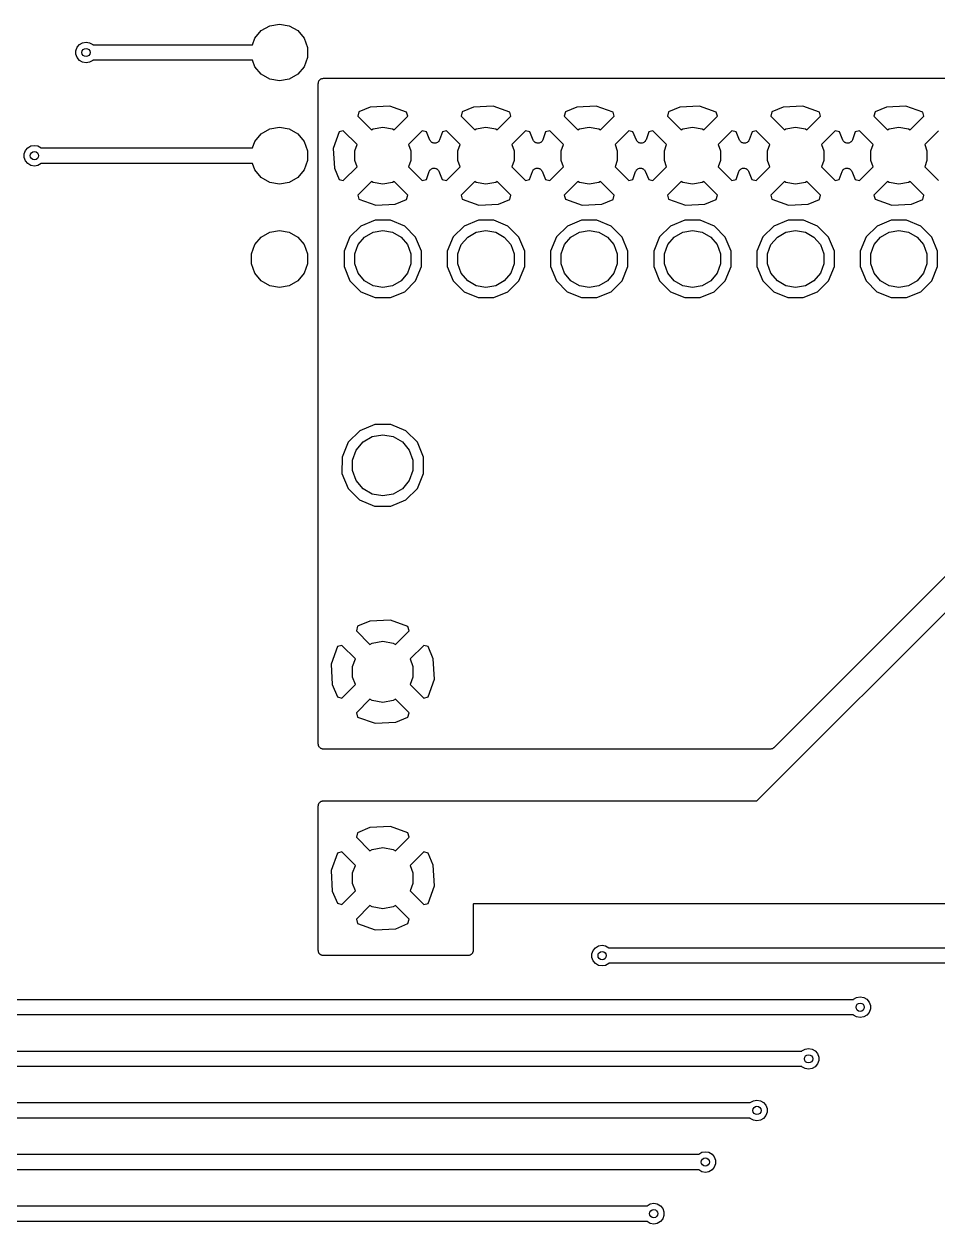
# Model space of a CAD drawing. Extents: x 25 to 346, y -457 to -16.
# Drawn here: x 300.73 to 323.23, y -406.65 to -377.12 of the extents above; entities that cross this region are included whole.
import ezdxf

# ---------------------------------------------------------------- set-up
doc = ezdxf.new("R2010")
doc.units = 0
doc.header["$MEASUREMENT"] = 0
doc.layers.add('BLACK', color=7, linetype='CONTINUOUS')

msp = doc.modelspace()

# ---------------------------------------------------------------- linework, layer by layer
at = {"layer": 'Black'}
for p, q in [((306.415, -377.474), (306.572, -377.288)), ((306.572, -377.288), (306.783, -377.166)), ((306.783, -377.166), (307.022, -377.124)), ((307.022, -377.124), (307.262, -377.166)), ((307.262, -377.166), (307.473, -377.288)), ((307.473, -377.288), (307.63, -377.474)), ((302.009, -377.781), (302.039, -377.698)), ((302.039, -377.698), (302.096, -377.63)), ((302.096, -377.63), (302.173, -377.585)), ((302.173, -377.585), (302.26, -377.57)), ((302.26, -377.57), (302.347, -377.585)), ((302.347, -377.585), (302.424, -377.63)), ((302.424, -377.63), (302.428, -377.635)), ((302.428, -377.635), (306.357, -377.635)), ((306.357, -377.635), (306.415, -377.474)), ((307.63, -377.474), (307.713, -377.703)), ((302.009, -377.869), (302.009, -377.781)), ((302.039, -377.952), (302.009, -377.869)), ((302.096, -378.02), (302.039, -377.952)), ((307.713, -377.947), (307.63, -378.176)), ((307.713, -377.703), (307.713, -377.947)), ((302.173, -378.065), (302.096, -378.02)), ((302.26, -378.08), (302.173, -378.065)), ((302.347, -378.065), (302.26, -378.08)), ((302.424, -378.02), (302.347, -378.065)), ((302.428, -378.015), (302.424, -378.02)), ((306.357, -378.015), (302.428, -378.015)), ((306.415, -378.176), (306.357, -378.015)), ((306.572, -378.362), (306.415, -378.176)), ((307.63, -378.176), (307.473, -378.362)), ((306.783, -378.484), (306.572, -378.362)), ((307.022, -378.526), (306.783, -378.484)), ((307.262, -378.484), (307.022, -378.526)), ((307.473, -378.362), (307.262, -378.484)), ((307.975, -378.587), (307.977, -378.576)), ((307.975, -379.431), (307.975, -378.587)), ((307.977, -378.565), (307.981, -378.555)), ((307.977, -378.576), (307.977, -378.565)), ((307.981, -378.555), (307.983, -378.544)), ((307.983, -378.544), (307.988, -378.534)), ((307.988, -378.534), (307.992, -378.523)), ((307.992, -378.523), (307.999, -378.515)), ((307.999, -378.515), (308.005, -378.505)), ((308.005, -378.505), (308.013, -378.498)), ((308.013, -378.498), (308.02, -378.49)), ((308.02, -378.49), (308.03, -378.484)), ((308.03, -378.484), (308.038, -378.477)), ((308.038, -378.477), (308.049, -378.473)), ((308.049, -378.473), (308.059, -378.468)), ((308.059, -378.468), (308.07, -378.466)), ((308.07, -378.466), (308.08, -378.462)), ((308.08, -378.462), (308.091, -378.462)), ((308.091, -378.462), (308.102, -378.46)), ((308.102, -378.46), (333.375, -378.46)), ((309.254, -379.173), (308.976, -379.288)), ((309.737, -379.147), (309.254, -379.173)), ((310.15, -379.293), (309.737, -379.147)), ((311.794, -379.173), (311.516, -379.288)), ((312.277, -379.147), (311.794, -379.173)), ((312.69, -379.293), (312.277, -379.147)), ((314.334, -379.173), (314.056, -379.288)), ((314.817, -379.147), (314.334, -379.173)), ((315.23, -379.293), (314.817, -379.147)), ((316.874, -379.173), (316.596, -379.288)), ((317.357, -379.147), (316.874, -379.173)), ((317.77, -379.293), (317.357, -379.147)), ((319.414, -379.173), (319.136, -379.288)), ((319.897, -379.147), (319.414, -379.173)), ((320.31, -379.293), (319.897, -379.147)), ((321.954, -379.173), (321.676, -379.288)), ((322.437, -379.147), (321.954, -379.173)), ((322.85, -379.293), (322.437, -379.147)), ((307.975, -380.151), (307.975, -379.431)), ((307.975, -379.431), (307.975, -379.431)), ((308.976, -379.288), (308.949, -379.393)), ((308.949, -379.393), (309.285, -379.728)), ((309.84, -379.728), (310.176, -379.393)), ((310.176, -379.393), (310.15, -379.293)), ((311.516, -379.288), (311.489, -379.393)), ((311.489, -379.393), (311.825, -379.728)), ((312.38, -379.728), (312.716, -379.393)), ((312.716, -379.393), (312.69, -379.293)), ((314.056, -379.288), (314.029, -379.393)), ((314.029, -379.393), (314.365, -379.728)), ((314.92, -379.728), (315.256, -379.393)), ((315.256, -379.393), (315.23, -379.293)), ((316.596, -379.288), (316.569, -379.393)), ((316.569, -379.393), (316.905, -379.728)), ((317.46, -379.728), (317.796, -379.393)), ((317.796, -379.393), (317.77, -379.293)), ((319.136, -379.288), (319.109, -379.393)), ((319.109, -379.393), (319.445, -379.728)), ((320, -379.728), (320.336, -379.393)), ((320.336, -379.393), (320.31, -379.293)), ((321.676, -379.288), (321.649, -379.393)), ((321.649, -379.393), (321.985, -379.728)), ((322.54, -379.728), (322.876, -379.393)), ((322.876, -379.393), (322.85, -379.293)), ((306.572, -379.828), (306.783, -379.706)), ((306.783, -379.706), (307.022, -379.664)), ((307.022, -379.664), (307.262, -379.706)), ((307.262, -379.706), (307.473, -379.828)), ((308.59, -379.752), (308.49, -379.778)), ((308.928, -380.09), (308.59, -379.752)), ((309.285, -379.728), (309.323, -379.706)), ((309.323, -379.706), (309.562, -379.664)), ((309.562, -379.664), (309.802, -379.706)), ((309.802, -379.706), (309.84, -379.728)), ((310.535, -379.752), (310.197, -380.09)), ((310.639, -379.779), (310.535, -379.752)), ((311.13, -379.752), (311.03, -379.778)), ((311.468, -380.09), (311.13, -379.752)), ((311.825, -379.728), (311.863, -379.706)), ((311.863, -379.706), (312.102, -379.664)), ((312.102, -379.664), (312.342, -379.706)), ((312.342, -379.706), (312.38, -379.728)), ((313.075, -379.752), (312.737, -380.09)), ((313.179, -379.779), (313.075, -379.752)), ((313.67, -379.752), (313.57, -379.778)), ((314.008, -380.09), (313.67, -379.752)), ((314.365, -379.728), (314.403, -379.706)), ((314.403, -379.706), (314.642, -379.664)), ((314.642, -379.664), (314.882, -379.706)), ((314.882, -379.706), (314.92, -379.728)), ((315.615, -379.752), (315.277, -380.09)), ((315.719, -379.779), (315.615, -379.752)), ((316.21, -379.752), (316.11, -379.778)), ((316.548, -380.09), (316.21, -379.752)), ((316.905, -379.728), (316.943, -379.706)), ((316.943, -379.706), (317.183, -379.664)), ((317.183, -379.664), (317.422, -379.706)), ((317.422, -379.706), (317.46, -379.728)), ((318.155, -379.752), (317.817, -380.09)), ((318.259, -379.779), (318.155, -379.752)), ((318.75, -379.752), (318.65, -379.778)), ((319.088, -380.09), (318.75, -379.752)), ((319.445, -379.728), (319.483, -379.706)), ((319.483, -379.706), (319.722, -379.664)), ((319.722, -379.664), (319.962, -379.706)), ((319.962, -379.706), (320, -379.728)), ((320.695, -379.752), (320.357, -380.09)), ((320.799, -379.779), (320.695, -379.752)), ((321.29, -379.752), (321.19, -379.778)), ((321.628, -380.09), (321.29, -379.752)), ((321.985, -379.728), (322.023, -379.706)), ((322.023, -379.706), (322.262, -379.664)), ((322.262, -379.664), (322.502, -379.706)), ((322.502, -379.706), (322.54, -379.728)), ((323.235, -379.752), (322.897, -380.09)), ((306.357, -380.174), (306.415, -380.014)), ((306.415, -380.014), (306.572, -379.828)), ((307.473, -379.828), (307.63, -380.014)), ((307.63, -380.014), (307.713, -380.243)), ((308.49, -379.778), (308.345, -380.191)), ((310.723, -379.982), (310.639, -379.779)), ((310.734, -379.999), (310.723, -379.982)), ((310.744, -380.016), (310.734, -379.999)), ((310.746, -380.018), (310.744, -380.016)), ((310.747, -380.019), (310.746, -380.018)), ((310.763, -380.032), (310.747, -380.019)), ((310.778, -380.044), (310.763, -380.032)), ((310.78, -380.045), (310.778, -380.044)), ((310.782, -380.046), (310.78, -380.045)), ((310.801, -380.052), (310.782, -380.046)), ((310.82, -380.059), (310.801, -380.052)), ((310.822, -380.059), (310.82, -380.059)), ((310.824, -380.06), (310.822, -380.059)), ((310.844, -380.059), (310.824, -380.06)), ((310.864, -380.058), (310.844, -380.059)), ((310.866, -380.058), (310.864, -380.058)), ((310.868, -380.058), (310.866, -380.058)), ((310.887, -380.05), (310.868, -380.058)), ((310.905, -380.043), (310.887, -380.05)), ((310.907, -380.042), (310.905, -380.043)), ((310.909, -380.041), (310.907, -380.042)), ((310.924, -380.027), (310.909, -380.041)), ((310.939, -380.014), (310.924, -380.027)), ((310.94, -380.012), (310.939, -380.014)), ((310.941, -380.011), (310.94, -380.012)), ((310.951, -379.993), (310.941, -380.011)), ((310.96, -379.976), (310.951, -379.993)), ((311.03, -379.778), (310.96, -379.976)), ((313.263, -379.982), (313.179, -379.779)), ((313.274, -379.999), (313.263, -379.982)), ((313.284, -380.016), (313.274, -379.999)), ((313.286, -380.018), (313.284, -380.016)), ((313.287, -380.019), (313.286, -380.018)), ((313.303, -380.032), (313.287, -380.019)), ((313.318, -380.044), (313.303, -380.032)), ((313.32, -380.045), (313.318, -380.044)), ((313.322, -380.046), (313.32, -380.045)), ((313.341, -380.052), (313.322, -380.046)), ((313.36, -380.059), (313.341, -380.052)), ((313.362, -380.059), (313.36, -380.059)), ((313.364, -380.06), (313.362, -380.059)), ((313.384, -380.059), (313.364, -380.06)), ((313.404, -380.058), (313.384, -380.059)), ((313.406, -380.058), (313.404, -380.058)), ((313.408, -380.058), (313.406, -380.058)), ((313.427, -380.05), (313.408, -380.058)), ((313.445, -380.043), (313.427, -380.05)), ((313.447, -380.042), (313.445, -380.043)), ((313.449, -380.041), (313.447, -380.042)), ((313.464, -380.027), (313.449, -380.041)), ((313.479, -380.014), (313.464, -380.027)), ((313.48, -380.012), (313.479, -380.014)), ((313.481, -380.011), (313.48, -380.012)), ((313.491, -379.993), (313.481, -380.011)), ((313.5, -379.976), (313.491, -379.993)), ((313.57, -379.778), (313.5, -379.976)), ((315.803, -379.982), (315.719, -379.779)), ((315.814, -379.999), (315.803, -379.982)), ((315.824, -380.016), (315.814, -379.999)), ((315.826, -380.018), (315.824, -380.016)), ((315.827, -380.019), (315.826, -380.018)), ((315.843, -380.032), (315.827, -380.019)), ((315.858, -380.044), (315.843, -380.032)), ((315.86, -380.045), (315.858, -380.044)), ((315.862, -380.046), (315.86, -380.045)), ((315.881, -380.052), (315.862, -380.046)), ((315.9, -380.059), (315.881, -380.052)), ((315.902, -380.059), (315.9, -380.059)), ((315.904, -380.06), (315.902, -380.059)), ((315.924, -380.059), (315.904, -380.06)), ((315.944, -380.058), (315.924, -380.059)), ((315.946, -380.058), (315.944, -380.058)), ((315.948, -380.058), (315.946, -380.058)), ((315.967, -380.05), (315.948, -380.058)), ((315.985, -380.043), (315.967, -380.05)), ((315.987, -380.042), (315.985, -380.043)), ((315.989, -380.041), (315.987, -380.042)), ((316.004, -380.027), (315.989, -380.041)), ((316.019, -380.014), (316.004, -380.027)), ((316.02, -380.012), (316.019, -380.014)), ((316.021, -380.011), (316.02, -380.012)), ((316.031, -379.993), (316.021, -380.011)), ((316.04, -379.976), (316.031, -379.993)), ((316.11, -379.778), (316.04, -379.976)), ((318.343, -379.982), (318.259, -379.779)), ((318.354, -379.999), (318.343, -379.982)), ((318.364, -380.016), (318.354, -379.999)), ((318.366, -380.018), (318.364, -380.016)), ((318.367, -380.019), (318.366, -380.018)), ((318.383, -380.032), (318.367, -380.019)), ((318.398, -380.044), (318.383, -380.032)), ((318.4, -380.045), (318.398, -380.044)), ((318.402, -380.046), (318.4, -380.045)), ((318.421, -380.052), (318.402, -380.046)), ((318.44, -380.059), (318.421, -380.052)), ((318.442, -380.059), (318.44, -380.059)), ((318.444, -380.06), (318.442, -380.059)), ((318.464, -380.059), (318.444, -380.06)), ((318.484, -380.058), (318.464, -380.059)), ((318.486, -380.058), (318.484, -380.058)), ((318.488, -380.058), (318.486, -380.058)), ((318.507, -380.05), (318.488, -380.058)), ((318.525, -380.043), (318.507, -380.05)), ((318.527, -380.042), (318.525, -380.043)), ((318.529, -380.041), (318.527, -380.042)), ((318.544, -380.027), (318.529, -380.041)), ((318.559, -380.014), (318.544, -380.027)), ((318.56, -380.012), (318.559, -380.014)), ((318.561, -380.011), (318.56, -380.012)), ((318.571, -379.993), (318.561, -380.011)), ((318.58, -379.976), (318.571, -379.993)), ((318.65, -379.778), (318.58, -379.976)), ((320.883, -379.982), (320.799, -379.779)), ((320.894, -379.999), (320.883, -379.982)), ((320.904, -380.016), (320.894, -379.999)), ((320.906, -380.018), (320.904, -380.016)), ((320.907, -380.019), (320.906, -380.018)), ((320.923, -380.032), (320.907, -380.019)), ((320.938, -380.044), (320.923, -380.032)), ((320.94, -380.045), (320.938, -380.044)), ((320.942, -380.046), (320.94, -380.045)), ((320.961, -380.052), (320.942, -380.046)), ((320.98, -380.059), (320.961, -380.052)), ((320.982, -380.059), (320.98, -380.059)), ((320.984, -380.06), (320.982, -380.059)), ((321.004, -380.059), (320.984, -380.06)), ((321.024, -380.058), (321.004, -380.059)), ((321.026, -380.058), (321.024, -380.058)), ((321.028, -380.058), (321.026, -380.058)), ((321.047, -380.05), (321.028, -380.058)), ((321.065, -380.043), (321.047, -380.05)), ((321.067, -380.042), (321.065, -380.043)), ((321.069, -380.041), (321.067, -380.042)), ((321.084, -380.027), (321.069, -380.041)), ((321.099, -380.014), (321.084, -380.027)), ((321.1, -380.012), (321.099, -380.014)), ((321.101, -380.011), (321.1, -380.012)), ((321.111, -379.993), (321.101, -380.011)), ((321.12, -379.976), (321.111, -379.993)), ((321.19, -379.778), (321.12, -379.976)), ((300.739, -380.321), (300.769, -380.238)), ((300.739, -380.409), (300.739, -380.321)), ((300.769, -380.238), (300.826, -380.17)), ((300.826, -380.17), (300.903, -380.125)), ((300.903, -380.125), (300.99, -380.11)), ((300.99, -380.11), (301.077, -380.125)), ((301.077, -380.125), (301.154, -380.17)), ((301.154, -380.17), (301.158, -380.174)), ((301.158, -380.174), (306.357, -380.174)), ((307.713, -380.243), (307.713, -380.487)), ((307.975, -380.152), (307.975, -380.151)), ((307.975, -380.156), (307.975, -380.152)), ((307.975, -380.172), (307.975, -380.156)), ((307.975, -380.156), (307.975, -380.156)), ((307.975, -380.156), (307.975, -380.156)), ((307.975, -380.366), (307.975, -380.172)), ((307.975, -380.172), (307.975, -380.172)), ((307.975, -380.172), (307.975, -380.172)), ((308.345, -380.191), (308.371, -380.674)), ((308.872, -380.243), (308.928, -380.09)), ((308.872, -380.487), (308.872, -380.243)), ((310.197, -380.09), (310.253, -380.243)), ((310.253, -380.243), (310.253, -380.487)), ((311.412, -380.243), (311.468, -380.09)), ((311.412, -380.487), (311.412, -380.243)), ((312.737, -380.09), (312.793, -380.243)), ((312.793, -380.243), (312.793, -380.487)), ((313.952, -380.243), (314.008, -380.09)), ((313.952, -380.487), (313.952, -380.243)), ((315.277, -380.09), (315.333, -380.243)), ((315.333, -380.243), (315.333, -380.487)), ((316.492, -380.243), (316.548, -380.09)), ((316.492, -380.487), (316.492, -380.243)), ((317.817, -380.09), (317.873, -380.243)), ((317.873, -380.243), (317.873, -380.487)), ((319.032, -380.243), (319.088, -380.09)), ((319.032, -380.487), (319.032, -380.243)), ((320.357, -380.09), (320.413, -380.243)), ((320.413, -380.243), (320.413, -380.487)), ((321.572, -380.243), (321.628, -380.09)), ((321.572, -380.487), (321.572, -380.243)), ((322.897, -380.09), (322.953, -380.243)), ((322.953, -380.243), (322.953, -380.487)), ((300.769, -380.492), (300.739, -380.409)), ((300.826, -380.56), (300.769, -380.492)), ((300.903, -380.605), (300.826, -380.56)), ((300.99, -380.62), (300.903, -380.605)), ((301.077, -380.605), (300.99, -380.62)), ((301.154, -380.56), (301.077, -380.605)), ((301.158, -380.555), (301.154, -380.56)), ((306.357, -380.555), (301.158, -380.555)), ((306.415, -380.716), (306.357, -380.555)), ((307.713, -380.487), (307.63, -380.716)), ((307.975, -381.299), (307.975, -380.366)), ((307.975, -380.366), (307.975, -380.366)), ((307.975, -380.366), (307.975, -380.366)), ((308.59, -380.978), (308.928, -380.64)), ((308.928, -380.64), (308.872, -380.487)), ((310.253, -380.487), (310.197, -380.64)), ((310.197, -380.64), (310.535, -380.978)), ((311.13, -380.978), (311.468, -380.64)), ((311.468, -380.64), (311.412, -380.487)), ((312.793, -380.487), (312.737, -380.64)), ((312.737, -380.64), (313.075, -380.978)), ((313.67, -380.978), (314.008, -380.64)), ((314.008, -380.64), (313.952, -380.487)), ((315.333, -380.487), (315.277, -380.64)), ((315.277, -380.64), (315.615, -380.978)), ((316.21, -380.978), (316.548, -380.64)), ((316.548, -380.64), (316.492, -380.487)), ((317.873, -380.487), (317.817, -380.64)), ((317.817, -380.64), (318.155, -380.978)), ((318.75, -380.978), (319.088, -380.64)), ((319.088, -380.64), (319.032, -380.487)), ((320.413, -380.487), (320.357, -380.64)), ((320.357, -380.64), (320.695, -380.978)), ((321.29, -380.978), (321.628, -380.64)), ((321.628, -380.64), (321.572, -380.487)), ((322.953, -380.487), (322.897, -380.64)), ((322.897, -380.64), (323.235, -380.978)), ((306.572, -380.902), (306.415, -380.716)), ((306.783, -381.024), (306.572, -380.902)), ((307.473, -380.902), (307.262, -381.024)), ((307.63, -380.716), (307.473, -380.902)), ((308.371, -380.674), (308.486, -380.951)), ((310.635, -380.952), (310.705, -380.754)), ((310.705, -380.754), (310.714, -380.737)), ((310.714, -380.737), (310.724, -380.719)), ((310.724, -380.719), (310.725, -380.718)), ((310.725, -380.718), (310.726, -380.716)), ((310.726, -380.716), (310.741, -380.703)), ((310.741, -380.703), (310.756, -380.689)), ((310.756, -380.689), (310.758, -380.688)), ((310.758, -380.688), (310.76, -380.687)), ((310.76, -380.687), (310.778, -380.68)), ((310.778, -380.68), (310.797, -380.672)), ((310.797, -380.672), (310.799, -380.672)), ((310.799, -380.672), (310.801, -380.672)), ((310.801, -380.672), (310.821, -380.671)), ((310.821, -380.671), (310.841, -380.67)), ((310.841, -380.67), (310.843, -380.671)), ((310.843, -380.671), (310.845, -380.671)), ((310.845, -380.671), (310.864, -380.678)), ((310.864, -380.678), (310.883, -380.684)), ((310.883, -380.684), (310.885, -380.685)), ((310.885, -380.685), (310.887, -380.686)), ((310.887, -380.686), (310.902, -380.698)), ((310.902, -380.698), (310.918, -380.711)), ((310.918, -380.711), (310.919, -380.712)), ((310.919, -380.712), (310.921, -380.714)), ((310.921, -380.714), (310.931, -380.731)), ((310.931, -380.731), (310.942, -380.748)), ((310.942, -380.748), (311.026, -380.951)), ((313.175, -380.952), (313.245, -380.754)), ((313.245, -380.754), (313.254, -380.737)), ((313.254, -380.737), (313.264, -380.719)), ((313.264, -380.719), (313.265, -380.718)), ((313.265, -380.718), (313.266, -380.716)), ((313.266, -380.716), (313.281, -380.703)), ((313.281, -380.703), (313.296, -380.689)), ((313.296, -380.689), (313.298, -380.688)), ((313.298, -380.688), (313.3, -380.687)), ((313.3, -380.687), (313.318, -380.68)), ((313.318, -380.68), (313.337, -380.672)), ((313.337, -380.672), (313.339, -380.672)), ((313.339, -380.672), (313.341, -380.672)), ((313.341, -380.672), (313.361, -380.671)), ((313.361, -380.671), (313.381, -380.67)), ((313.381, -380.67), (313.383, -380.671)), ((313.383, -380.671), (313.385, -380.671)), ((313.385, -380.671), (313.404, -380.678)), ((313.404, -380.678), (313.423, -380.684)), ((313.423, -380.684), (313.425, -380.685)), ((313.425, -380.685), (313.427, -380.686)), ((313.427, -380.686), (313.442, -380.698)), ((313.442, -380.698), (313.458, -380.711)), ((313.458, -380.711), (313.459, -380.712)), ((313.459, -380.712), (313.461, -380.714)), ((313.461, -380.714), (313.471, -380.731)), ((313.471, -380.731), (313.482, -380.748)), ((313.482, -380.748), (313.566, -380.951)), ((315.715, -380.952), (315.785, -380.754)), ((315.785, -380.754), (315.794, -380.737)), ((315.794, -380.737), (315.804, -380.719)), ((315.804, -380.719), (315.805, -380.718)), ((315.805, -380.718), (315.806, -380.716)), ((315.806, -380.716), (315.821, -380.703)), ((315.821, -380.703), (315.836, -380.689)), ((315.836, -380.689), (315.838, -380.688)), ((315.838, -380.688), (315.84, -380.687)), ((315.84, -380.687), (315.858, -380.68)), ((315.858, -380.68), (315.877, -380.672)), ((315.877, -380.672), (315.879, -380.672)), ((315.879, -380.672), (315.881, -380.672)), ((315.881, -380.672), (315.901, -380.671)), ((315.901, -380.671), (315.921, -380.67)), ((315.921, -380.67), (315.923, -380.671)), ((315.923, -380.671), (315.925, -380.671)), ((315.925, -380.671), (315.944, -380.678)), ((315.944, -380.678), (315.963, -380.684)), ((315.963, -380.684), (315.965, -380.685)), ((315.965, -380.685), (315.967, -380.686)), ((315.967, -380.686), (315.982, -380.698)), ((315.982, -380.698), (315.998, -380.711)), ((315.998, -380.711), (315.999, -380.712)), ((315.999, -380.712), (316.001, -380.714)), ((316.001, -380.714), (316.011, -380.731)), ((316.011, -380.731), (316.022, -380.748)), ((316.022, -380.748), (316.106, -380.951)), ((318.255, -380.952), (318.325, -380.754)), ((318.325, -380.754), (318.334, -380.737)), ((318.334, -380.737), (318.344, -380.719)), ((318.344, -380.719), (318.345, -380.718)), ((318.345, -380.718), (318.346, -380.716)), ((318.346, -380.716), (318.361, -380.703)), ((318.361, -380.703), (318.376, -380.689)), ((318.376, -380.689), (318.378, -380.688)), ((318.378, -380.688), (318.38, -380.687)), ((318.38, -380.687), (318.398, -380.68)), ((318.398, -380.68), (318.417, -380.672)), ((318.417, -380.672), (318.419, -380.672)), ((318.419, -380.672), (318.421, -380.672)), ((318.421, -380.672), (318.441, -380.671)), ((318.441, -380.671), (318.461, -380.67)), ((318.461, -380.67), (318.463, -380.671)), ((318.463, -380.671), (318.465, -380.671)), ((318.465, -380.671), (318.484, -380.678)), ((318.484, -380.678), (318.503, -380.684)), ((318.503, -380.684), (318.505, -380.685)), ((318.505, -380.685), (318.507, -380.686)), ((318.507, -380.686), (318.522, -380.698)), ((318.522, -380.698), (318.538, -380.711)), ((318.538, -380.711), (318.539, -380.712)), ((318.539, -380.712), (318.541, -380.714)), ((318.541, -380.714), (318.551, -380.731)), ((318.551, -380.731), (318.562, -380.748)), ((318.562, -380.748), (318.646, -380.951)), ((320.795, -380.952), (320.865, -380.754)), ((320.865, -380.754), (320.874, -380.737)), ((320.874, -380.737), (320.884, -380.719)), ((320.884, -380.719), (320.885, -380.718)), ((320.885, -380.718), (320.886, -380.716)), ((320.886, -380.716), (320.901, -380.703)), ((320.901, -380.703), (320.916, -380.689)), ((320.916, -380.689), (320.918, -380.688)), ((320.918, -380.688), (320.92, -380.687)), ((320.92, -380.687), (320.938, -380.68)), ((320.938, -380.68), (320.957, -380.672)), ((320.957, -380.672), (320.959, -380.672)), ((320.959, -380.672), (320.961, -380.672)), ((320.961, -380.672), (320.981, -380.671)), ((320.981, -380.671), (321.001, -380.67)), ((321.001, -380.67), (321.003, -380.671)), ((321.003, -380.671), (321.005, -380.671)), ((321.005, -380.671), (321.024, -380.678)), ((321.024, -380.678), (321.043, -380.684)), ((321.043, -380.684), (321.045, -380.685)), ((321.045, -380.685), (321.047, -380.686)), ((321.047, -380.686), (321.062, -380.698)), ((321.062, -380.698), (321.078, -380.711)), ((321.078, -380.711), (321.079, -380.712)), ((321.079, -380.712), (321.081, -380.714)), ((321.081, -380.714), (321.091, -380.731)), ((321.091, -380.731), (321.102, -380.748)), ((321.102, -380.748), (321.186, -380.951)), ((307.022, -381.066), (306.783, -381.024)), ((307.262, -381.024), (307.022, -381.066)), ((308.486, -380.951), (308.59, -380.978)), ((309.285, -381.002), (308.949, -381.337)), ((309.323, -381.024), (309.285, -381.002)), ((309.562, -381.066), (309.323, -381.024)), ((309.802, -381.024), (309.562, -381.066)), ((309.84, -381.002), (309.802, -381.024)), ((310.176, -381.337), (309.84, -381.002)), ((310.535, -380.978), (310.635, -380.952)), ((311.026, -380.951), (311.13, -380.978)), ((311.825, -381.002), (311.489, -381.337)), ((311.863, -381.024), (311.825, -381.002)), ((312.102, -381.066), (311.863, -381.024)), ((312.342, -381.024), (312.102, -381.066)), ((312.38, -381.002), (312.342, -381.024)), ((312.716, -381.337), (312.38, -381.002)), ((313.075, -380.978), (313.175, -380.952)), ((313.566, -380.951), (313.67, -380.978)), ((314.365, -381.002), (314.029, -381.337)), ((314.403, -381.024), (314.365, -381.002)), ((314.642, -381.066), (314.403, -381.024)), ((314.882, -381.024), (314.642, -381.066)), ((314.92, -381.002), (314.882, -381.024)), ((315.256, -381.337), (314.92, -381.002)), ((315.615, -380.978), (315.715, -380.952)), ((316.106, -380.951), (316.21, -380.978)), ((316.905, -381.002), (316.569, -381.337)), ((316.943, -381.024), (316.905, -381.002)), ((317.183, -381.066), (316.943, -381.024)), ((317.422, -381.024), (317.183, -381.066)), ((317.46, -381.002), (317.422, -381.024)), ((317.796, -381.337), (317.46, -381.002)), ((318.155, -380.978), (318.255, -380.952)), ((318.646, -380.951), (318.75, -380.978)), ((319.445, -381.002), (319.109, -381.337)), ((319.483, -381.024), (319.445, -381.002)), ((319.722, -381.066), (319.483, -381.024)), ((319.962, -381.024), (319.722, -381.066)), ((320, -381.002), (319.962, -381.024)), ((320.336, -381.337), (320, -381.002)), ((320.695, -380.978), (320.795, -380.952)), ((321.186, -380.951), (321.29, -380.978)), ((321.985, -381.002), (321.649, -381.337)), ((322.023, -381.024), (321.985, -381.002)), ((322.262, -381.066), (322.023, -381.024)), ((322.502, -381.024), (322.262, -381.066)), ((322.54, -381.002), (322.502, -381.024)), ((322.876, -381.337), (322.54, -381.002)), ((307.975, -382.691), (307.975, -381.299)), ((308.949, -381.337), (308.975, -381.437)), ((308.975, -381.437), (309.388, -381.583)), ((309.871, -381.557), (310.149, -381.442)), ((310.149, -381.442), (310.176, -381.337)), ((311.489, -381.337), (311.515, -381.437)), ((311.515, -381.437), (311.928, -381.583)), ((312.411, -381.557), (312.689, -381.442)), ((312.689, -381.442), (312.716, -381.337)), ((314.029, -381.337), (314.055, -381.437)), ((314.055, -381.437), (314.468, -381.583)), ((314.951, -381.557), (315.229, -381.442)), ((315.229, -381.442), (315.256, -381.337)), ((316.569, -381.337), (316.595, -381.437)), ((316.595, -381.437), (317.008, -381.583)), ((317.491, -381.557), (317.769, -381.442)), ((317.769, -381.442), (317.796, -381.337)), ((319.109, -381.337), (319.135, -381.437)), ((319.135, -381.437), (319.548, -381.583)), ((320.031, -381.557), (320.309, -381.442)), ((320.309, -381.442), (320.336, -381.337)), ((321.649, -381.337), (321.675, -381.437)), ((321.675, -381.437), (322.088, -381.583)), ((322.571, -381.557), (322.849, -381.442)), ((322.849, -381.442), (322.876, -381.337)), ((309.388, -381.583), (309.871, -381.557)), ((311.928, -381.583), (312.411, -381.557)), ((314.468, -381.583), (314.951, -381.557)), ((317.008, -381.583), (317.491, -381.557)), ((319.548, -381.583), (320.031, -381.557)), ((322.088, -381.583), (322.571, -381.557)), ((309.024, -382.097), (308.755, -382.365)), ((309.374, -381.952), (309.024, -382.097)), ((309.753, -381.953), (309.374, -381.952)), ((310.103, -382.098), (309.753, -381.953)), ((310.37, -382.366), (310.103, -382.098)), ((311.564, -382.097), (311.295, -382.365)), ((311.914, -381.952), (311.564, -382.097)), ((312.293, -381.953), (311.914, -381.952)), ((312.643, -382.098), (312.293, -381.953)), ((312.91, -382.366), (312.643, -382.098)), ((314.104, -382.097), (313.835, -382.365)), ((314.454, -381.952), (314.104, -382.097)), ((314.833, -381.953), (314.454, -381.952)), ((315.183, -382.098), (314.833, -381.953)), ((315.45, -382.366), (315.183, -382.098)), ((316.644, -382.097), (316.375, -382.365)), ((316.994, -381.952), (316.644, -382.097)), ((317.373, -381.953), (316.994, -381.952)), ((317.723, -382.098), (317.373, -381.953)), ((317.99, -382.366), (317.723, -382.098)), ((319.184, -382.097), (318.915, -382.365)), ((319.534, -381.952), (319.184, -382.097)), ((319.913, -381.953), (319.534, -381.952)), ((320.263, -382.098), (319.913, -381.953)), ((320.53, -382.366), (320.263, -382.098)), ((321.724, -382.097), (321.455, -382.365)), ((322.074, -381.952), (321.724, -382.097)), ((322.453, -381.953), (322.074, -381.952)), ((322.803, -382.098), (322.453, -381.953)), ((323.07, -382.366), (322.803, -382.098)), ((306.415, -382.554), (306.572, -382.368)), ((306.572, -382.368), (306.783, -382.246)), ((306.783, -382.246), (307.022, -382.204)), ((307.022, -382.204), (307.262, -382.246)), ((307.262, -382.246), (307.473, -382.368)), ((307.473, -382.368), (307.63, -382.554)), ((308.755, -382.365), (308.61, -382.715)), ((308.955, -382.554), (309.112, -382.368)), ((309.112, -382.368), (309.323, -382.246)), ((309.323, -382.246), (309.562, -382.204)), ((309.562, -382.204), (309.802, -382.246)), ((309.802, -382.246), (310.013, -382.368)), ((310.013, -382.368), (310.17, -382.554)), ((310.515, -382.716), (310.37, -382.366)), ((311.295, -382.365), (311.15, -382.715)), ((311.495, -382.554), (311.652, -382.368)), ((311.652, -382.368), (311.863, -382.246)), ((311.863, -382.246), (312.102, -382.204)), ((312.102, -382.204), (312.342, -382.246)), ((312.342, -382.246), (312.553, -382.368)), ((312.553, -382.368), (312.71, -382.554)), ((313.055, -382.716), (312.91, -382.366)), ((313.835, -382.365), (313.69, -382.715)), ((314.035, -382.554), (314.192, -382.368)), ((314.192, -382.368), (314.403, -382.246)), ((314.403, -382.246), (314.642, -382.204)), ((314.642, -382.204), (314.882, -382.246)), ((314.882, -382.246), (315.093, -382.368)), ((315.093, -382.368), (315.25, -382.554)), ((315.595, -382.716), (315.45, -382.366)), ((316.375, -382.365), (316.23, -382.715)), ((316.575, -382.554), (316.732, -382.368)), ((316.732, -382.368), (316.943, -382.246)), ((316.943, -382.246), (317.183, -382.204)), ((317.183, -382.204), (317.422, -382.246)), ((317.422, -382.246), (317.633, -382.368)), ((317.633, -382.368), (317.79, -382.554)), ((318.135, -382.716), (317.99, -382.366)), ((318.915, -382.365), (318.77, -382.715)), ((319.115, -382.554), (319.272, -382.368)), ((319.272, -382.368), (319.483, -382.246)), ((319.483, -382.246), (319.722, -382.204)), ((319.722, -382.204), (319.962, -382.246)), ((319.962, -382.246), (320.173, -382.368)), ((320.173, -382.368), (320.33, -382.554)), ((320.675, -382.716), (320.53, -382.366)), ((321.455, -382.365), (321.31, -382.715)), ((321.655, -382.554), (321.812, -382.368)), ((321.812, -382.368), (322.023, -382.246)), ((322.023, -382.246), (322.262, -382.204)), ((322.262, -382.204), (322.502, -382.246)), ((322.502, -382.246), (322.713, -382.368)), ((322.713, -382.368), (322.87, -382.554)), ((323.215, -382.716), (323.07, -382.366)), ((306.332, -382.783), (306.415, -382.554)), ((307.63, -382.554), (307.713, -382.783)), ((307.975, -382.692), (307.975, -382.691)), ((307.975, -382.696), (307.975, -382.692)), ((307.975, -382.906), (307.975, -382.696)), ((307.975, -382.696), (307.975, -382.696)), ((307.975, -382.696), (307.975, -382.696)), ((308.61, -382.715), (308.61, -383.094)), ((308.872, -382.783), (308.955, -382.554)), ((310.17, -382.554), (310.253, -382.783)), ((310.515, -383.095), (310.515, -382.716)), ((311.15, -382.715), (311.15, -383.094)), ((311.412, -382.783), (311.495, -382.554)), ((312.71, -382.554), (312.793, -382.783)), ((313.055, -383.095), (313.055, -382.716)), ((313.69, -382.715), (313.69, -383.094)), ((313.952, -382.783), (314.035, -382.554)), ((315.25, -382.554), (315.333, -382.783)), ((315.595, -383.095), (315.595, -382.716)), ((316.23, -382.715), (316.23, -383.094)), ((316.492, -382.783), (316.575, -382.554)), ((317.79, -382.554), (317.873, -382.783)), ((318.135, -383.095), (318.135, -382.716)), ((318.77, -382.715), (318.77, -383.094)), ((319.032, -382.783), (319.115, -382.554)), ((320.33, -382.554), (320.413, -382.783)), ((320.675, -383.095), (320.675, -382.716)), ((321.31, -382.715), (321.31, -383.094)), ((321.572, -382.783), (321.655, -382.554)), ((322.87, -382.554), (322.953, -382.783)), ((323.215, -383.095), (323.215, -382.716)), ((306.332, -383.027), (306.332, -382.783)), ((307.713, -382.783), (307.713, -383.027)), ((307.975, -383.119), (307.975, -382.906)), ((307.975, -382.906), (307.975, -382.906)), ((307.975, -382.906), (307.975, -382.906)), ((308.872, -383.027), (308.872, -382.783)), ((310.253, -382.783), (310.253, -383.027)), ((311.412, -383.027), (311.412, -382.783)), ((312.793, -382.783), (312.793, -383.027)), ((313.952, -383.027), (313.952, -382.783)), ((315.333, -382.783), (315.333, -383.027)), ((316.492, -383.027), (316.492, -382.783)), ((317.873, -382.783), (317.873, -383.027)), ((319.032, -383.027), (319.032, -382.783)), ((320.413, -382.783), (320.413, -383.027)), ((321.572, -383.027), (321.572, -382.783)), ((322.953, -382.783), (322.953, -383.027)), ((306.415, -383.256), (306.332, -383.027)), ((306.572, -383.442), (306.415, -383.256)), ((307.63, -383.256), (307.473, -383.442)), ((307.713, -383.027), (307.63, -383.256)), ((307.975, -388.209), (307.975, -383.119)), ((308.61, -383.094), (308.755, -383.444)), ((308.955, -383.256), (308.872, -383.027)), ((309.112, -383.442), (308.955, -383.256)), ((310.17, -383.256), (310.013, -383.442)), ((310.253, -383.027), (310.17, -383.256)), ((310.37, -383.445), (310.515, -383.095)), ((311.15, -383.094), (311.295, -383.444)), ((311.495, -383.256), (311.412, -383.027)), ((311.652, -383.442), (311.495, -383.256)), ((312.71, -383.256), (312.553, -383.442)), ((312.793, -383.027), (312.71, -383.256)), ((312.91, -383.445), (313.055, -383.095)), ((313.69, -383.094), (313.835, -383.444)), ((314.035, -383.256), (313.952, -383.027)), ((314.192, -383.442), (314.035, -383.256)), ((315.25, -383.256), (315.093, -383.442)), ((315.333, -383.027), (315.25, -383.256)), ((315.45, -383.445), (315.595, -383.095)), ((316.23, -383.094), (316.375, -383.444)), ((316.575, -383.256), (316.492, -383.027)), ((316.732, -383.442), (316.575, -383.256)), ((317.79, -383.256), (317.633, -383.442)), ((317.873, -383.027), (317.79, -383.256)), ((317.99, -383.445), (318.135, -383.095)), ((318.77, -383.094), (318.915, -383.444)), ((319.115, -383.256), (319.032, -383.027)), ((319.272, -383.442), (319.115, -383.256)), ((320.33, -383.256), (320.173, -383.442)), ((320.413, -383.027), (320.33, -383.256)), ((320.53, -383.445), (320.675, -383.095)), ((321.31, -383.094), (321.455, -383.444)), ((321.655, -383.256), (321.572, -383.027)), ((321.812, -383.442), (321.655, -383.256)), ((322.87, -383.256), (322.713, -383.442)), ((322.953, -383.027), (322.87, -383.256)), ((323.07, -383.445), (323.215, -383.095)), ((306.783, -383.564), (306.572, -383.442)), ((307.022, -383.606), (306.783, -383.564)), ((307.262, -383.564), (307.022, -383.606)), ((307.473, -383.442), (307.262, -383.564)), ((308.755, -383.444), (309.022, -383.712)), ((309.323, -383.564), (309.112, -383.442)), ((309.562, -383.606), (309.323, -383.564)), ((309.802, -383.564), (309.562, -383.606)), ((310.013, -383.442), (309.802, -383.564)), ((310.101, -383.713), (310.37, -383.445)), ((311.295, -383.444), (311.562, -383.712)), ((311.863, -383.564), (311.652, -383.442)), ((312.102, -383.606), (311.863, -383.564)), ((312.342, -383.564), (312.102, -383.606)), ((312.553, -383.442), (312.342, -383.564)), ((312.641, -383.713), (312.91, -383.445)), ((313.835, -383.444), (314.102, -383.712)), ((314.403, -383.564), (314.192, -383.442)), ((314.642, -383.606), (314.403, -383.564)), ((314.882, -383.564), (314.642, -383.606)), ((315.093, -383.442), (314.882, -383.564)), ((315.181, -383.713), (315.45, -383.445)), ((316.375, -383.444), (316.642, -383.712)), ((316.943, -383.564), (316.732, -383.442)), ((317.183, -383.606), (316.943, -383.564)), ((317.422, -383.564), (317.183, -383.606)), ((317.633, -383.442), (317.422, -383.564)), ((317.721, -383.713), (317.99, -383.445)), ((318.779, -396.231), (331.5, -383.51)), ((318.915, -383.444), (319.182, -383.712)), ((319.483, -383.564), (319.272, -383.442)), ((319.722, -383.606), (319.483, -383.564)), ((319.962, -383.564), (319.722, -383.606)), ((320.173, -383.442), (319.962, -383.564)), ((320.261, -383.713), (320.53, -383.445)), ((321.455, -383.444), (321.722, -383.712)), ((322.023, -383.564), (321.812, -383.442)), ((322.262, -383.606), (322.023, -383.564)), ((322.502, -383.564), (322.262, -383.606)), ((322.713, -383.442), (322.502, -383.564)), ((322.801, -383.713), (323.07, -383.445)), ((309.022, -383.712), (309.372, -383.857)), ((309.372, -383.857), (309.751, -383.858)), ((309.751, -383.858), (310.101, -383.713)), ((311.562, -383.712), (311.912, -383.857)), ((311.912, -383.857), (312.291, -383.858)), ((312.291, -383.858), (312.641, -383.713)), ((314.102, -383.712), (314.452, -383.857)), ((314.452, -383.857), (314.831, -383.858)), ((314.831, -383.858), (315.181, -383.713)), ((316.642, -383.712), (316.992, -383.857)), ((316.992, -383.857), (317.371, -383.858)), ((317.371, -383.858), (317.721, -383.713)), ((319.182, -383.712), (319.532, -383.857)), ((319.532, -383.857), (319.911, -383.858)), ((319.911, -383.858), (320.261, -383.713)), ((321.722, -383.712), (322.072, -383.857)), ((322.072, -383.857), (322.451, -383.858)), ((322.451, -383.858), (322.801, -383.713)), ((330.047, -384.074), (319.188, -394.933)), ((308.995, -387.133), (308.712, -387.416)), ((309.364, -386.981), (308.995, -387.133)), ((309.763, -386.981), (309.364, -386.981)), ((310.132, -387.134), (309.763, -386.981)), ((310.414, -387.417), (310.132, -387.134)), ((308.712, -387.416), (308.559, -387.784)), ((308.911, -387.609), (309.079, -387.408)), ((309.079, -387.408), (309.305, -387.278)), ((309.305, -387.278), (309.562, -387.232)), ((309.562, -387.232), (309.82, -387.278)), ((309.82, -387.278), (310.046, -387.408)), ((310.046, -387.408), (310.214, -387.609)), ((310.567, -387.786), (310.414, -387.417)), ((308.821, -387.854), (308.911, -387.609)), ((310.214, -387.609), (310.304, -387.854)), ((308.559, -387.784), (308.558, -388.184)), ((308.821, -388.116), (308.821, -387.854)), ((310.304, -387.854), (310.304, -388.116)), ((310.566, -388.186), (310.567, -387.786)), ((307.975, -392.093), (307.975, -388.209)), ((308.558, -388.184), (308.711, -388.553)), ((308.911, -388.361), (308.821, -388.116)), ((310.304, -388.116), (310.214, -388.361)), ((310.413, -388.554), (310.566, -388.186)), ((308.711, -388.553), (308.993, -388.836)), ((309.079, -388.562), (308.911, -388.361)), ((309.305, -388.692), (309.079, -388.562)), ((310.046, -388.562), (309.82, -388.692)), ((310.214, -388.361), (310.046, -388.562)), ((310.13, -388.837), (310.413, -388.554)), ((308.993, -388.836), (309.362, -388.989)), ((309.562, -388.738), (309.305, -388.692)), ((309.82, -388.692), (309.562, -388.738)), ((309.761, -388.989), (310.13, -388.837)), ((309.362, -388.989), (309.761, -388.989)), ((309.245, -391.821), (308.944, -391.946)), ((309.749, -391.796), (309.245, -391.821)), ((310.182, -391.95), (309.749, -391.796)), ((307.975, -392.86), (307.975, -392.093)), ((308.944, -391.946), (308.913, -392.056)), ((308.913, -392.056), (309.247, -392.391)), ((309.878, -392.391), (310.212, -392.056)), ((310.212, -392.056), (310.182, -391.95)), ((308.448, -392.445), (308.293, -392.879)), ((308.554, -392.416), (308.448, -392.445)), ((308.888, -392.75), (308.554, -392.416)), ((309.247, -392.391), (309.305, -392.358)), ((309.305, -392.358), (309.562, -392.312)), ((309.562, -392.312), (309.82, -392.358)), ((309.82, -392.358), (309.878, -392.391)), ((310.571, -392.416), (310.237, -392.75)), ((310.681, -392.447), (310.571, -392.416)), ((310.806, -392.748), (310.681, -392.447)), ((308.821, -392.934), (308.888, -392.75)), ((310.237, -392.75), (310.304, -392.934)), ((310.832, -393.251), (310.806, -392.748)), ((307.975, -394.037), (307.975, -392.86)), ((308.293, -392.879), (308.319, -393.382)), ((308.821, -393.196), (308.821, -392.934)), ((310.304, -392.934), (310.304, -393.196)), ((308.888, -393.38), (308.821, -393.196)), ((310.304, -393.196), (310.237, -393.38)), ((310.677, -393.685), (310.832, -393.251)), ((308.319, -393.382), (308.444, -393.683)), ((308.554, -393.714), (308.888, -393.38)), ((310.237, -393.38), (310.571, -393.714)), ((308.444, -393.683), (308.554, -393.714)), ((309.247, -393.739), (308.913, -394.074)), ((309.305, -393.772), (309.247, -393.739)), ((309.562, -393.818), (309.305, -393.772)), ((309.82, -393.772), (309.562, -393.818)), ((309.878, -393.739), (309.82, -393.772)), ((310.212, -394.074), (309.878, -393.739)), ((310.571, -393.714), (310.677, -393.685)), ((307.975, -394.843), (307.975, -394.037)), ((308.913, -394.074), (308.943, -394.18)), ((308.943, -394.18), (309.376, -394.334)), ((309.88, -394.309), (310.181, -394.184)), ((310.181, -394.184), (310.212, -394.074)), ((309.376, -394.334), (309.88, -394.309)), ((307.977, -394.854), (307.975, -394.843)), ((307.977, -394.865), (307.977, -394.854)), ((307.981, -394.875), (307.977, -394.865)), ((307.983, -394.886), (307.981, -394.875)), ((307.988, -394.896), (307.983, -394.886)), ((307.992, -394.906), (307.988, -394.896)), ((307.999, -394.915), (307.992, -394.906)), ((308.005, -394.925), (307.999, -394.915)), ((308.013, -394.932), (308.005, -394.925)), ((308.02, -394.94), (308.013, -394.932)), ((308.03, -394.946), (308.02, -394.94)), ((308.038, -394.953), (308.03, -394.946)), ((308.049, -394.957), (308.038, -394.953)), ((308.059, -394.962), (308.049, -394.957)), ((308.07, -394.964), (308.059, -394.962)), ((308.08, -394.968), (308.07, -394.964)), ((308.091, -394.968), (308.08, -394.968)), ((308.102, -394.97), (308.091, -394.968)), ((319.098, -394.97), (308.102, -394.97)), ((319.104, -394.969), (319.098, -394.97)), ((319.109, -394.97), (319.104, -394.969)), ((319.125, -394.965), (319.109, -394.97)), ((319.142, -394.962), (319.125, -394.965)), ((319.147, -394.96), (319.142, -394.962)), ((319.152, -394.958), (319.147, -394.96)), ((319.166, -394.949), (319.152, -394.958)), ((319.18, -394.94), (319.166, -394.949)), ((319.184, -394.936), (319.18, -394.94)), ((319.188, -394.933), (319.184, -394.936)), ((307.988, -396.314), (307.992, -396.303)), ((307.992, -396.303), (307.999, -396.295)), ((307.999, -396.295), (308.005, -396.285)), ((308.005, -396.285), (308.013, -396.278)), ((308.013, -396.278), (308.02, -396.27)), ((308.02, -396.27), (308.03, -396.264)), ((308.03, -396.264), (308.038, -396.257)), ((308.038, -396.257), (308.049, -396.253)), ((308.049, -396.253), (308.059, -396.248)), ((308.059, -396.248), (308.07, -396.246)), ((308.07, -396.246), (308.08, -396.242)), ((308.08, -396.242), (308.091, -396.242)), ((308.091, -396.242), (308.102, -396.24)), ((308.102, -396.24), (318.757, -396.24)), ((318.757, -396.24), (318.769, -396.238)), ((318.769, -396.238), (318.779, -396.231)), ((307.975, -396.367), (307.977, -396.356)), ((307.975, -397.173), (307.975, -396.367)), ((307.977, -396.345), (307.981, -396.335)), ((307.977, -396.356), (307.977, -396.345)), ((307.981, -396.335), (307.983, -396.324)), ((307.983, -396.324), (307.988, -396.314)), ((309.749, -396.876), (309.245, -396.901)), ((310.182, -397.03), (309.749, -396.876)), ((307.975, -397.94), (307.975, -397.173)), ((308.944, -397.026), (308.913, -397.136)), ((308.913, -397.136), (309.247, -397.471)), ((309.245, -396.901), (308.944, -397.026)), ((309.878, -397.471), (310.212, -397.136)), ((310.212, -397.136), (310.182, -397.03)), ((309.247, -397.471), (309.305, -397.438)), ((309.305, -397.438), (309.562, -397.392)), ((309.562, -397.392), (309.82, -397.438)), ((309.82, -397.438), (309.878, -397.471)), ((308.448, -397.525), (308.293, -397.959)), ((308.554, -397.496), (308.448, -397.525)), ((308.888, -397.83), (308.554, -397.496)), ((310.571, -397.496), (310.237, -397.83)), ((310.681, -397.527), (310.571, -397.496)), ((310.806, -397.828), (310.681, -397.527)), ((307.975, -399.117), (307.975, -397.94)), ((308.293, -397.959), (308.319, -398.462)), ((308.821, -398.014), (308.888, -397.83)), ((308.821, -398.276), (308.821, -398.014)), ((310.237, -397.83), (310.304, -398.014)), ((310.304, -398.014), (310.304, -398.276)), ((310.832, -398.331), (310.806, -397.828)), ((308.888, -398.46), (308.821, -398.276)), ((310.304, -398.276), (310.237, -398.46)), ((310.677, -398.765), (310.832, -398.331)), ((308.319, -398.462), (308.444, -398.763)), ((308.554, -398.794), (308.888, -398.46)), ((310.237, -398.46), (310.571, -398.794)), ((308.444, -398.763), (308.554, -398.794)), ((309.247, -398.819), (308.913, -399.154)), ((309.305, -398.852), (309.247, -398.819)), ((309.562, -398.898), (309.305, -398.852)), ((309.82, -398.852), (309.562, -398.898)), ((309.878, -398.819), (309.82, -398.852)), ((310.212, -399.154), (309.878, -398.819)), ((310.571, -398.794), (310.677, -398.765)), ((311.787, -398.782), (311.785, -398.792)), ((311.785, -398.792), (311.785, -399.923)), ((311.798, -398.78), (311.787, -398.782)), ((325.702, -398.78), (311.798, -398.78)), ((307.975, -399.923), (307.975, -399.117)), ((308.913, -399.154), (308.943, -399.26)), ((310.181, -399.264), (310.212, -399.154)), ((308.943, -399.26), (309.376, -399.414)), ((309.376, -399.414), (309.88, -399.389)), ((309.88, -399.389), (310.181, -399.264)), ((314.796, -399.855), (314.873, -399.81)), ((314.873, -399.81), (314.96, -399.795)), ((314.96, -399.795), (315.047, -399.81)), ((315.047, -399.81), (315.124, -399.855)), ((307.977, -399.934), (307.975, -399.923)), ((307.977, -399.945), (307.977, -399.934)), ((307.981, -399.955), (307.977, -399.945)), ((307.983, -399.966), (307.981, -399.955)), ((307.988, -399.976), (307.983, -399.966)), ((307.992, -399.986), (307.988, -399.976)), ((307.999, -399.995), (307.992, -399.986)), ((308.005, -400.005), (307.999, -399.995)), ((308.013, -400.012), (308.005, -400.005)), ((308.02, -400.02), (308.013, -400.012)), ((308.03, -400.026), (308.02, -400.02)), ((308.038, -400.033), (308.03, -400.026)), ((308.049, -400.037), (308.038, -400.033)), ((308.059, -400.042), (308.049, -400.037)), ((308.07, -400.044), (308.059, -400.042)), ((308.08, -400.048), (308.07, -400.044)), ((308.091, -400.048), (308.08, -400.048)), ((308.102, -400.05), (308.091, -400.048)), ((311.658, -400.05), (308.102, -400.05)), ((311.669, -400.048), (311.658, -400.05)), ((311.68, -400.048), (311.669, -400.048)), ((311.69, -400.044), (311.68, -400.048)), ((311.701, -400.042), (311.69, -400.044)), ((311.711, -400.037), (311.701, -400.042)), ((311.721, -400.033), (311.711, -400.037)), ((311.73, -400.026), (311.721, -400.033)), ((311.74, -400.02), (311.73, -400.026)), ((311.747, -400.012), (311.74, -400.02)), ((311.755, -400.005), (311.747, -400.012)), ((311.761, -399.995), (311.755, -400.005)), ((311.768, -399.986), (311.761, -399.995)), ((311.772, -399.976), (311.768, -399.986)), ((311.777, -399.966), (311.772, -399.976)), ((311.779, -399.955), (311.777, -399.966)), ((311.783, -399.945), (311.779, -399.955)), ((311.785, -399.923), (311.783, -399.934)), ((311.783, -399.934), (311.783, -399.945)), ((314.709, -400.006), (314.739, -399.923)), ((314.709, -400.094), (314.709, -400.006)), ((314.739, -400.177), (314.709, -400.094)), ((314.739, -399.923), (314.796, -399.855)), ((315.124, -399.855), (315.128, -399.859)), ((315.128, -399.859), (336.471, -399.859)), ((314.796, -400.245), (314.739, -400.177)), ((314.873, -400.29), (314.796, -400.245)), ((314.96, -400.305), (314.873, -400.29)), ((315.047, -400.29), (314.96, -400.305)), ((315.124, -400.245), (315.047, -400.29)), ((315.128, -400.24), (315.124, -400.245)), ((336.55, -400.24), (315.128, -400.24)), ((261.788, -401.13), (320.951, -401.13)), ((320.951, -401.13), (321.142, -401.13)), ((321.142, -401.13), (321.146, -401.125)), ((321.146, -401.125), (321.223, -401.08)), ((321.223, -401.08), (321.31, -401.065)), ((321.31, -401.065), (321.397, -401.08)), ((321.397, -401.08), (321.474, -401.125)), ((321.474, -401.125), (321.531, -401.193)), ((321.531, -401.193), (321.561, -401.276)), ((321.561, -401.276), (321.561, -401.364)), ((320.951, -401.51), (261.788, -401.51)), ((321.142, -401.51), (320.951, -401.51)), ((321.146, -401.515), (321.142, -401.51)), ((321.223, -401.56), (321.146, -401.515)), ((321.31, -401.575), (321.223, -401.56)), ((321.397, -401.56), (321.31, -401.575)), ((321.474, -401.515), (321.397, -401.56)), ((321.531, -401.447), (321.474, -401.515)), ((321.561, -401.364), (321.531, -401.447)), ((263.058, -402.399), (319.872, -402.399)), ((319.872, -402.399), (319.876, -402.395)), ((319.876, -402.395), (319.953, -402.35)), ((319.953, -402.35), (320.04, -402.335)), ((320.04, -402.335), (320.127, -402.35)), ((320.127, -402.35), (320.204, -402.395)), ((320.204, -402.395), (320.261, -402.463)), ((320.261, -402.463), (320.291, -402.546)), ((319.872, -402.78), (263.058, -402.78)), ((319.876, -402.785), (319.872, -402.78)), ((319.953, -402.83), (319.876, -402.785)), ((320.204, -402.785), (320.127, -402.83)), ((320.261, -402.717), (320.204, -402.785)), ((320.291, -402.634), (320.261, -402.717)), ((320.291, -402.546), (320.291, -402.634)), ((320.04, -402.845), (319.953, -402.83)), ((320.127, -402.83), (320.04, -402.845)), ((264.328, -403.669), (318.602, -403.669)), ((318.602, -403.669), (318.606, -403.665)), ((318.606, -403.665), (318.683, -403.62)), ((318.683, -403.62), (318.77, -403.605)), ((318.77, -403.605), (318.857, -403.62)), ((318.857, -403.62), (318.934, -403.665)), ((318.934, -403.665), (318.991, -403.733)), ((318.991, -403.733), (319.021, -403.816)), ((319.021, -403.904), (318.991, -403.987)), ((319.021, -403.816), (319.021, -403.904)), ((318.602, -404.05), (264.328, -404.05)), ((318.606, -404.055), (318.602, -404.05)), ((318.683, -404.1), (318.606, -404.055)), ((318.77, -404.115), (318.683, -404.1)), ((318.857, -404.1), (318.77, -404.115)), ((318.934, -404.055), (318.857, -404.1)), ((318.991, -403.987), (318.934, -404.055)), ((265.789, -404.94), (317.332, -404.94)), ((317.332, -404.94), (317.336, -404.935)), ((317.336, -404.935), (317.413, -404.89)), ((317.413, -404.89), (317.5, -404.875)), ((317.5, -404.875), (317.587, -404.89)), ((317.587, -404.89), (317.664, -404.935)), ((317.664, -404.935), (317.721, -405.003)), ((317.721, -405.003), (317.751, -405.086)), ((317.751, -405.086), (317.751, -405.174)), ((317.332, -405.32), (265.789, -405.32)), ((317.336, -405.325), (317.332, -405.32)), ((317.413, -405.37), (317.336, -405.325)), ((317.5, -405.385), (317.413, -405.37)), ((317.587, -405.37), (317.5, -405.385)), ((317.664, -405.325), (317.587, -405.37)), ((317.721, -405.257), (317.664, -405.325)), ((317.751, -405.174), (317.721, -405.257)), ((266.868, -406.209), (316.062, -406.209)), ((316.062, -406.209), (316.066, -406.205)), ((316.066, -406.205), (316.143, -406.16)), ((316.143, -406.16), (316.23, -406.145)), ((316.23, -406.145), (316.317, -406.16)), ((316.317, -406.16), (316.394, -406.205)), ((316.394, -406.205), (316.451, -406.273)), ((316.451, -406.273), (316.481, -406.356)), ((316.062, -406.59), (266.868, -406.59)), ((316.066, -406.595), (316.062, -406.59)), ((316.143, -406.64), (316.066, -406.595)), ((316.23, -406.655), (316.143, -406.64)), ((316.317, -406.64), (316.23, -406.655)), ((316.394, -406.595), (316.317, -406.64)), ((316.451, -406.527), (316.394, -406.595)), ((316.481, -406.444), (316.451, -406.527)), ((316.481, -406.356), (316.481, -406.444))]:
    msp.add_line(p, q, dxfattribs=at)
for centre in [(302.26, -377.825), (300.99, -380.365), (314.96, -400.05), (321.31, -401.32), (320.04, -402.59), (318.77, -403.86), (317.5, -405.13), (316.23, -406.4)]:
    msp.add_circle(centre, 0.1016, dxfattribs=at)

doc.saveas('drawing.dxf')
